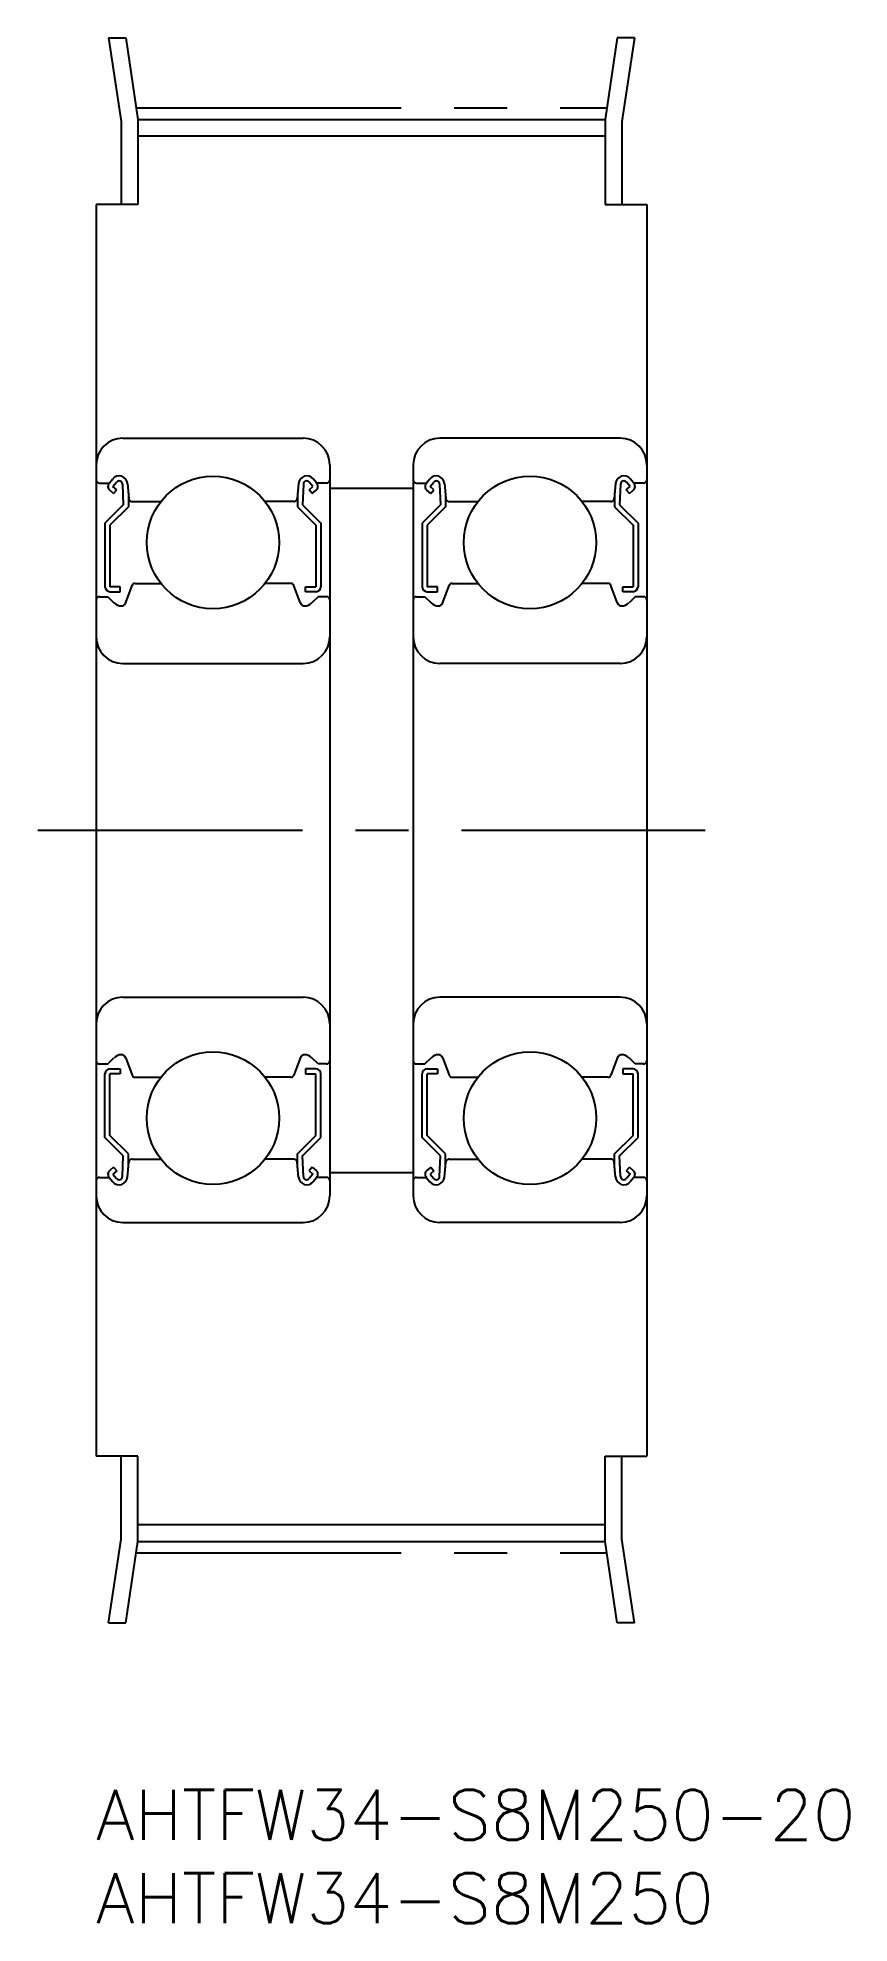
# Model space of a CAD drawing. Extents: x -3 to 45, y -8 to 105.
import ezdxf

# ---------------------------------------------------------------- set-up
doc = ezdxf.new("R2010")
doc.units = 0
doc.header["$LTSCALE"] = 0.5
doc.linetypes.add('CENTER', pattern=[50.8, 31.75, -6.35, 6.35, -6.35])
for name, color, linetype in [('MSM_CENTER', 1, 'CENTER'), ('MSM_CONTINUOUS', 7, 'CONTINUOUS'), ('MSM_PART_NUMBER', 7, 'CONTINUOUS')]:
    doc.layers.add(name, color=color, linetype=linetype)
doc.styles.get("Standard").update_dxf_attribs({"font": 'txt.shx', "height": 3, "bigfont": 'bigfont.shx'})

# ---------------------------------------------------------------- blocks, each defined once
blk = doc.blocks.new('*U2')
at = {"layer": 'MSM_PART_NUMBER'}
blk.add_text('AHTFW34-S8M250-20', height=3, dxfattribs=at).set_placement((0, -3))
blk = doc.blocks.new('*U3')
at = {"layer": 'MSM_PART_NUMBER'}
blk.add_text('AHTFW34-S8M250', height=3, dxfattribs=at).set_placement((0, -8))

msp = doc.modelspace()

# ---------------------------------------------------------------- linework, layer by layer
at = {"layer": 'MSM_CENTER'}
for p, q in [((2.4, 100.79), (30.6, 100.79)), ((-3.5, 57.5), (36.5, 57.5)), ((2.4, 14.21), (30.6, 14.21))]:
    msp.add_line(p, q, dxfattribs=at)
at = {"layer": 'MSM_CONTINUOUS'}
for p, q in [((0.75, 105), (1.5, 99.98)), ((0.75, 105), (1.78, 105)), ((1.78, 105), (2.5, 100.1)), ((31.22, 105), (30.5, 100.1)), ((32.25, 105), (31.22, 105)), ((32.25, 105), (31.5, 99.98)), ((1.5, 99.98), (1.5, 95)), ((2.5, 100.1), (2.5, 95)), ((2.5, 100.1), (30.5, 100.1)), ((30.5, 100.1), (30.5, 95)), ((31.5, 99.98), (31.5, 95)), ((2.5, 99.11), (30.5, 99.11)), ((2.5, 95), (0, 95)), ((0, 95), (0, 20)), ((30.5, 95), (33, 95)), ((33, 95), (33, 20)), ((1.6, 81), (12.4, 81)), ((31.4, 81), (20.6, 81)), ((14, 79.4), (14, 35.6)), ((19, 79.4), (19, 35.6)), ((0.2, 78.3), (0.78, 78.3)), ((0.78, 78.3), (1, 78.56)), ((1.01, 78.11), (1.23, 78.36)), ((1.24, 77.91), (1.01, 78.11)), ((1.58, 78.24), (1.63, 77)), ((1.88, 78.28), (1.96, 77.38)), ((12.12, 78.28), (12.04, 77.38)), ((12.42, 78.24), (12.37, 77)), ((12.76, 77.91), (12.99, 78.11)), ((12.99, 78.11), (12.77, 78.36)), ((13.22, 78.3), (13, 78.56)), ((13.8, 78.3), (13.22, 78.3)), ((14, 78), (19, 78)), ((19.2, 78.3), (19.78, 78.3)), ((19.78, 78.3), (20, 78.56)), ((20.01, 78.11), (20.23, 78.36)), ((20.24, 77.91), (20.01, 78.11)), ((20.58, 78.24), (20.63, 77)), ((20.88, 78.28), (20.96, 77.38)), ((31.12, 78.28), (31.04, 77.38)), ((31.42, 78.24), (31.37, 77)), ((31.76, 77.91), (31.99, 78.11)), ((31.99, 78.11), (31.77, 78.36)), ((32.22, 78.3), (32, 78.56)), ((32.8, 78.3), (32.22, 78.3)), ((1.63, 77), (0.53, 75.9)), ((1.05, 77.68), (0.82, 77.88)), ((1.93, 76.88), (0.83, 75.78)), ((1.05, 77.68), (1.24, 77.91)), ((1.93, 77.73), (1.93, 76.88)), ((2.16, 77.2), (3.88, 77.2)), ((11.84, 77.2), (10.12, 77.2)), ((12.07, 77.73), (12.07, 76.88)), ((12.07, 76.88), (13.17, 75.78)), ((12.37, 77), (13.47, 75.9)), ((12.95, 77.68), (12.76, 77.91)), ((12.95, 77.68), (13.18, 77.88)), ((20.63, 77), (19.53, 75.9)), ((20.05, 77.68), (19.82, 77.88)), ((20.93, 76.88), (19.83, 75.78)), ((20.05, 77.68), (20.24, 77.91)), ((20.93, 77.73), (20.93, 76.88)), ((21.16, 77.2), (22.88, 77.2)), ((30.84, 77.2), (29.12, 77.2)), ((31.07, 77.73), (31.07, 76.88)), ((31.07, 76.88), (32.17, 75.78)), ((31.37, 77), (32.47, 75.9)), ((31.95, 77.68), (31.76, 77.91)), ((31.95, 77.68), (32.18, 77.88)), ((0.53, 75.9), (0.53, 72.1)), ((0.83, 75.78), (0.83, 72.1)), ((13.17, 75.78), (13.17, 72.1)), ((13.47, 75.9), (13.47, 72.1)), ((19.53, 75.9), (19.53, 72.1)), ((19.83, 75.78), (19.83, 72.1)), ((32.17, 75.78), (32.17, 72.1)), ((32.47, 75.9), (32.47, 72.1)), ((0.2, 71.5), (0.7, 71.5)), ((0.7, 71.5), (1.07, 71.13)), ((1.45, 72.1), (0.83, 72.1)), ((0.83, 71.8), (1.45, 71.8)), ((1.45, 71.8), (1.45, 72.1)), ((1.78, 71.15), (2.15, 72.17)), ((2.34, 72.3), (3.88, 72.3)), ((11.66, 72.3), (10.12, 72.3)), ((12.22, 71.15), (11.85, 72.17)), ((12.55, 71.8), (12.55, 72.1)), ((12.55, 72.1), (13.17, 72.1)), ((13.17, 71.8), (12.55, 71.8)), ((13.3, 71.5), (12.93, 71.13)), ((13.8, 71.5), (13.3, 71.5)), ((19.2, 71.5), (19.7, 71.5)), ((19.7, 71.5), (20.07, 71.13)), ((20.45, 72.1), (19.83, 72.1)), ((19.83, 71.8), (20.45, 71.8)), ((20.45, 71.8), (20.45, 72.1)), ((20.78, 71.15), (21.15, 72.17)), ((21.34, 72.3), (22.88, 72.3)), ((30.66, 72.3), (29.12, 72.3)), ((31.22, 71.15), (30.85, 72.17)), ((31.55, 72.1), (32.17, 72.1)), ((31.55, 71.8), (31.55, 72.1)), ((32.17, 71.8), (31.55, 71.8)), ((32.3, 71.5), (31.93, 71.13)), ((32.8, 71.5), (32.3, 71.5)), ((1.6, 67.5), (12.4, 67.5)), ((31.4, 67.5), (20.6, 67.5)), ((1.6, 47.5), (12.4, 47.5)), ((31.4, 47.5), (20.6, 47.5)), ((0.2, 43.5), (0.7, 43.5)), ((0.7, 43.5), (1.07, 43.87)), ((0.83, 43.2), (1.45, 43.2)), ((1.45, 43.2), (1.45, 42.9)), ((1.78, 43.85), (2.15, 42.83)), ((12.22, 43.85), (11.85, 42.83)), ((13.17, 43.2), (12.55, 43.2)), ((12.55, 43.2), (12.55, 42.9)), ((13.3, 43.5), (12.93, 43.87)), ((13.8, 43.5), (13.3, 43.5)), ((19.2, 43.5), (19.7, 43.5)), ((19.7, 43.5), (20.07, 43.87)), ((19.83, 43.2), (20.45, 43.2)), ((20.45, 43.2), (20.45, 42.9)), ((20.78, 43.85), (21.15, 42.83)), ((31.22, 43.85), (30.85, 42.83)), ((31.55, 43.2), (31.55, 42.9)), ((32.17, 43.2), (31.55, 43.2)), ((32.3, 43.5), (31.93, 43.87)), ((32.8, 43.5), (32.3, 43.5)), ((0.53, 39.1), (0.53, 42.9)), ((0.83, 39.22), (0.83, 42.9)), ((1.45, 42.9), (0.83, 42.9)), ((2.34, 42.7), (3.88, 42.7)), ((11.66, 42.7), (10.12, 42.7)), ((12.55, 42.9), (13.17, 42.9)), ((13.17, 39.22), (13.17, 42.9)), ((13.47, 39.1), (13.47, 42.9)), ((19.53, 39.1), (19.53, 42.9)), ((20.45, 42.9), (19.83, 42.9)), ((19.83, 39.22), (19.83, 42.9)), ((21.34, 42.7), (22.88, 42.7)), ((30.66, 42.7), (29.12, 42.7)), ((31.55, 42.9), (32.17, 42.9)), ((32.17, 39.22), (32.17, 42.9)), ((32.47, 39.1), (32.47, 42.9)), ((1.63, 38), (0.53, 39.1)), ((1.93, 38.12), (0.83, 39.22)), ((12.07, 38.12), (13.17, 39.22)), ((12.37, 38), (13.47, 39.1)), ((20.63, 38), (19.53, 39.1)), ((20.93, 38.12), (19.83, 39.22)), ((31.07, 38.12), (32.17, 39.22)), ((31.37, 38), (32.47, 39.1)), ((1.05, 37.32), (0.82, 37.12)), ((1.05, 37.32), (1.24, 37.09)), ((1.58, 36.76), (1.63, 38)), ((1.88, 36.72), (1.96, 37.62)), ((1.93, 37.27), (1.93, 38.12)), ((2.16, 37.8), (3.88, 37.8)), ((11.84, 37.8), (10.12, 37.8)), ((12.12, 36.72), (12.04, 37.62)), ((12.07, 37.27), (12.07, 38.12)), ((12.42, 36.76), (12.37, 38)), ((12.95, 37.32), (12.76, 37.09)), ((12.95, 37.32), (13.18, 37.12)), ((20.05, 37.32), (19.82, 37.12)), ((20.05, 37.32), (20.24, 37.09)), ((20.58, 36.76), (20.63, 38)), ((20.88, 36.72), (20.96, 37.62)), ((20.93, 37.27), (20.93, 38.12)), ((21.16, 37.8), (22.88, 37.8)), ((30.84, 37.8), (29.12, 37.8)), ((31.12, 36.72), (31.04, 37.62)), ((31.07, 37.27), (31.07, 38.12)), ((31.42, 36.76), (31.37, 38)), ((31.95, 37.32), (31.76, 37.09)), ((31.95, 37.32), (32.18, 37.12)), ((0.2, 36.7), (0.78, 36.7)), ((0.78, 36.7), (1, 36.44)), ((1.24, 37.09), (1.01, 36.89)), ((1.01, 36.89), (1.23, 36.64)), ((12.76, 37.09), (12.99, 36.89)), ((12.99, 36.89), (12.77, 36.64)), ((13.22, 36.7), (13, 36.44)), ((13.8, 36.7), (13.22, 36.7)), ((14, 37), (19, 37)), ((19.2, 36.7), (19.78, 36.7)), ((19.78, 36.7), (20, 36.44)), ((20.24, 37.09), (20.01, 36.89)), ((20.01, 36.89), (20.23, 36.64)), ((31.76, 37.09), (31.99, 36.89)), ((31.99, 36.89), (31.77, 36.64)), ((32.22, 36.7), (32, 36.44)), ((32.8, 36.7), (32.22, 36.7)), ((1.6, 34), (12.4, 34)), ((31.4, 34), (20.6, 34)), ((2.5, 20), (0, 20)), ((1.5, 15.02), (1.5, 20)), ((2.5, 14.89), (2.5, 20)), ((30.5, 20), (33, 20)), ((30.5, 14.89), (30.5, 20)), ((31.5, 15.02), (31.5, 20)), ((2.5, 15.89), (30.5, 15.89)), ((0.75, 10), (1.5, 15.02)), ((1.78, 10), (2.5, 14.89)), ((2.5, 14.89), (30.5, 14.89)), ((31.22, 10), (30.5, 14.89)), ((32.25, 10), (31.5, 15.02)), ((0.75, 10), (1.78, 10)), ((32.25, 10), (31.22, 10))]:
    msp.add_line(p, q, dxfattribs=at)
for centre in [(7, 74.75), (26, 74.75), (7, 40.25), (26, 40.25)]:
    msp.add_circle(centre, 3.97, dxfattribs=at)
for centre, radius, start, end in [((1.6, 79.4), 1.6, 90, 180), ((12.4, 79.4), 1.6, 0, 90), ((20.6, 79.4), 1.6, 90, 180), ((31.4, 79.4), 1.6, 0, 90), ((0.2, 78.5), 0.2, 180, 270), ((1.01, 78.11), 0.3, 139.9098, 229.9963), ((1.38, 78.24), 0.5, 4.987, 139.9098), ((1.38, 78.24), 0.2, 2.3754, 139.9922), ((12.62, 78.24), 0.5, 40.0902, 175.013), ((12.62, 78.24), 0.2, 40.0078, 177.6246), ((12.99, 78.11), 0.3, 310.0037, 40.0902), ((13.8, 78.5), 0.2, 270, 0), ((19.2, 78.5), 0.2, 180, 270), ((20.01, 78.11), 0.3, 139.9098, 229.9963), ((20.38, 78.24), 0.5, 4.987, 139.9098), ((20.38, 78.24), 0.2, 2.3754, 139.9922), ((31.62, 78.24), 0.5, 40.0902, 175.013), ((31.62, 78.24), 0.2, 40.0078, 177.6246), ((31.99, 78.11), 0.3, 310.0037, 40.0902), ((32.8, 78.5), 0.2, 270, 0), ((2.16, 77.4), 0.2, 184.987, 270), ((11.84, 77.4), 0.2, 270, 355.013), ((21.16, 77.4), 0.2, 184.987, 270), ((30.84, 77.4), 0.2, 270, 355.013), ((0.2, 71.3), 0.2, 90, 180), ((0.83, 72.1), 0.3, 180, 270), ((2.34, 72.1), 0.2, 90, 160.0299), ((11.66, 72.1), 0.2, 19.9701, 90), ((13.17, 72.1), 0.3, 270, 0), ((13.8, 71.3), 0.2, 0, 90), ((19.2, 71.3), 0.2, 90, 180), ((19.83, 72.1), 0.3, 180, 270), ((21.34, 72.1), 0.2, 90, 160.0299), ((30.66, 72.1), 0.2, 19.9701, 90), ((32.17, 72.1), 0.3, 270, 0), ((32.8, 71.3), 0.2, 0, 90), ((1.5, 71.55), 0.6, 225, 272.8048), ((1.5, 71.25), 0.3, 265.5374, 340.0299), ((12.5, 71.25), 0.3, 199.9701, 274.4626), ((12.5, 71.55), 0.6, 267.1952, 315), ((20.5, 71.55), 0.6, 225, 272.8048), ((20.5, 71.25), 0.3, 265.5374, 340.0299), ((31.5, 71.25), 0.3, 199.9701, 274.4626), ((31.5, 71.55), 0.6, 267.1952, 315), ((1.6, 69.1), 1.6, 180, 270), ((12.4, 69.1), 1.6, 270, 0), ((20.6, 69.1), 1.6, 180, 270), ((31.4, 69.1), 1.6, 270, 0), ((1.6, 45.9), 1.6, 90, 180), ((12.4, 45.9), 1.6, 0, 90), ((20.6, 45.9), 1.6, 90, 180), ((31.4, 45.9), 1.6, 0, 90), ((0.2, 43.7), 0.2, 180, 270), ((0.83, 42.9), 0.3, 90, 180), ((1.5, 43.45), 0.6, 87.1952, 135), ((1.5, 43.75), 0.3, 19.9701, 94.4626), ((12.5, 43.75), 0.3, 85.5374, 160.0299), ((12.5, 43.45), 0.6, 45, 92.8048), ((13.17, 42.9), 0.3, 0, 90), ((13.8, 43.7), 0.2, 270, 0), ((19.2, 43.7), 0.2, 180, 270), ((19.83, 42.9), 0.3, 90, 180), ((20.5, 43.45), 0.6, 87.1952, 135), ((20.5, 43.75), 0.3, 19.9701, 94.4626), ((31.5, 43.75), 0.3, 85.5374, 160.0299), ((31.5, 43.45), 0.6, 45, 92.8048), ((32.17, 42.9), 0.3, 0, 90), ((32.8, 43.7), 0.2, 270, 0), ((2.34, 42.9), 0.2, 199.9701, 270), ((11.66, 42.9), 0.2, 270, 340.0299), ((21.34, 42.9), 0.2, 199.9701, 270), ((30.66, 42.9), 0.2, 270, 340.0299), ((2.16, 37.6), 0.2, 90, 175.013), ((11.84, 37.6), 0.2, 4.987, 90), ((21.16, 37.6), 0.2, 90, 175.013), ((30.84, 37.6), 0.2, 4.987, 90), ((0.2, 36.5), 0.2, 90, 180), ((1.01, 36.89), 0.3, 130.0037, 220.0902), ((1.38, 36.76), 0.5, 220.0902, 355.013), ((1.38, 36.76), 0.2, 220.0078, 357.6246), ((12.62, 36.76), 0.5, 184.987, 319.9098), ((12.62, 36.76), 0.2, 182.3754, 319.9922), ((12.99, 36.89), 0.3, 319.9098, 49.9963), ((13.8, 36.5), 0.2, 0, 90), ((19.2, 36.5), 0.2, 90, 180), ((20.01, 36.89), 0.3, 130.0037, 220.0902), ((20.38, 36.76), 0.5, 220.0902, 355.013), ((20.38, 36.76), 0.2, 220.0078, 357.6246), ((31.62, 36.76), 0.5, 184.987, 319.9098), ((31.62, 36.76), 0.2, 182.3754, 319.9922), ((31.99, 36.89), 0.3, 319.9098, 49.9963), ((32.8, 36.5), 0.2, 0, 90), ((1.6, 35.6), 1.6, 180, 270), ((12.4, 35.6), 1.6, 270, 0), ((20.6, 35.6), 1.6, 180, 270), ((31.4, 35.6), 1.6, 270, 0)]:
    msp.add_arc(centre, radius, start, end, dxfattribs=at)

# ---------------------------------------------------------------- block references
for name in ['*U2', '*U3']:
    msp.add_blockref(name, (0, 0), dxfattribs=at)

doc.saveas('drawing.dxf')
